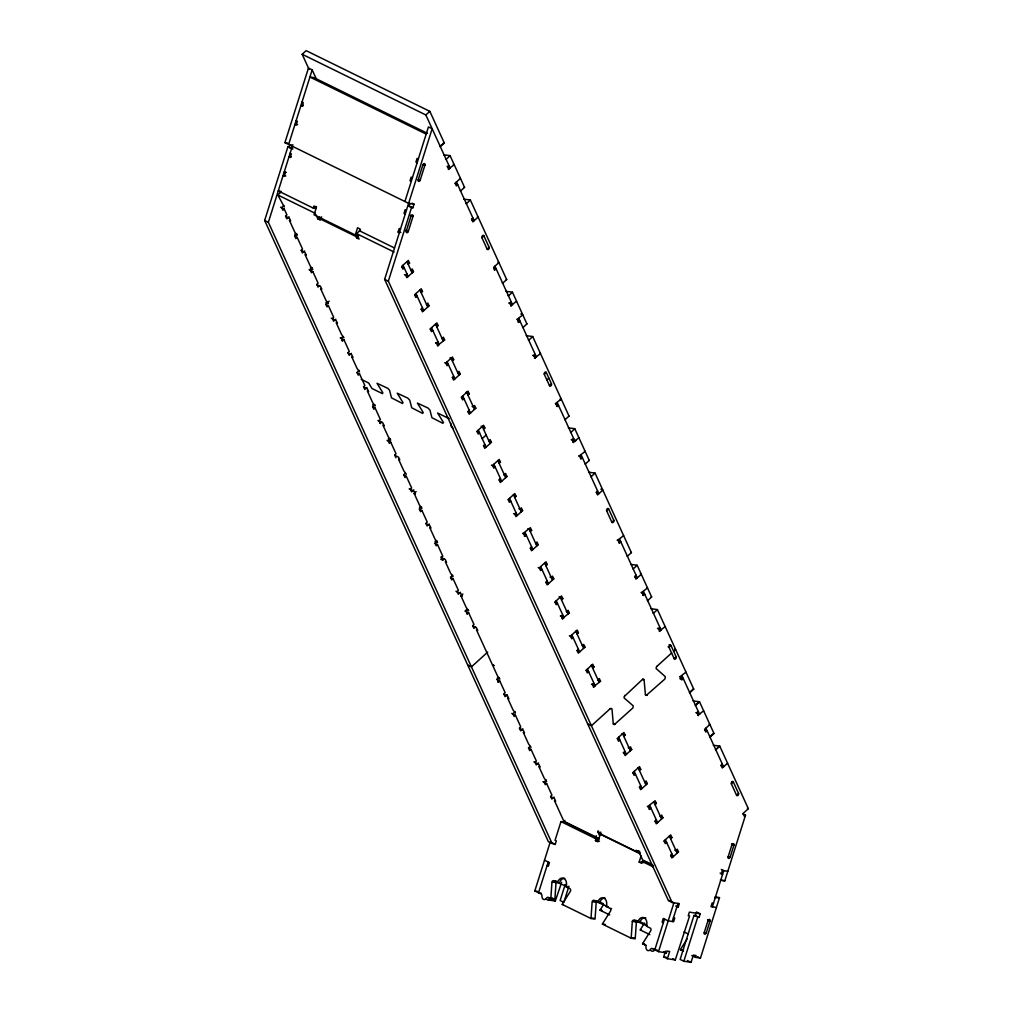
<?xml version="1.0" encoding="UTF-8"?>
<svg xmlns="http://www.w3.org/2000/svg" width="1013" height="1013" viewBox="0 0 1013 1013"><rect width="100%" height="100%" fill="white"/><g stroke="black" fill="none" stroke-linecap="round" stroke-linejoin="round"><path stroke-width="1.5" d="M610.016 708.872A1.925 1.342 -63.9 0 1 611.979 709.037L613.296 723.928L614.422 724.523L632.973 707.872L633.226 705.846L624.16 697.982L624.109 696.665L642.141 679.736L644.091 679.9L645.42 694.791L646.243 695.412L664.883 679.039L665.351 676.709L656.183 668.58A1.925 1.342 -63.9 0 1 656.981 666.275M556.53 881.69A1.925 1.342 -81.3 0 0 556.023 882.576L554.909 898.848A1.925 1.342 -81.3 0 1 554.795 899.392L550.743 898.772A1.925 1.342 -81.3 0 0 550.857 898.227L551.958 881.956A1.925 1.342 -81.3 0 1 553.769 880.753L556.808 881.221M597.239 901.051A1.925 1.342 -81.3 0 0 596.201 902.292L595.087 918.563A1.925 1.342 -81.3 0 1 594.973 919.108L590.921 918.487A1.925 1.342 -81.3 0 0 591.035 917.943L592.136 901.671A1.925 1.342 -81.3 0 1 593.947 900.468L596.315 900.836M647.294 925.958L634.125 920.184A1.925 1.342 -81.3 0 0 632.315 921.387L631.213 937.658A1.925 1.342 -81.3 0 1 631.099 938.203L635.164 938.823A1.925 1.342 -81.3 0 0 635.265 938.279L636.379 922.007A1.925 1.342 -81.3 0 1 636.671 921.387M412.899 207.792L407.834 205.753L412.899 207.792L414.038 204.17L408.632 203.334L284.932 142.63L308.459 68.048L312.169 69.872L316.702 79.786M555.035 844.095L548.464 841.828L264.659 220.454L287.857 146.872L292.301 148.607M312.169 69.872L288.642 144.454L291.351 144.872M289.199 147.088L289.971 144.669M552.174 843.652L268.369 222.278L292.833 144.656M280.956 191.343L278.246 190.925L313.296 208.121L313.865 206.31L316.575 206.728M313.865 206.31L316.335 207.526L314.055 214.769L355.284 234.991L357.576 227.76L360.046 228.976L359.476 230.787L394.526 247.982M404.921 201.511L428.436 126.929L432.146 128.74L384.636 279.335L668.441 900.709L672.151 902.532L679.318 903.634L678.178 907.255L676.836 907.04M399.35 232.661L398.109 232.053L399.261 228.444L400.49 229.039M409.189 205.968L409.948 203.55M418.154 179.883L422.902 164.802A1.444 1 -63.9 0 1 424.346 163.612A1.444 1 -63.9 0 1 424.928 165.119L420.18 180.2A1.444 1 -63.9 0 1 418.736 181.403A1.444 1 -63.9 0 1 418.154 179.883L420.18 180.2M672.151 902.532L388.346 281.158L411.544 207.576M406.238 231.179L410.987 216.098A1.444 1 -63.9 0 1 412.43 214.895A1.444 1 -63.9 0 1 413.013 216.415L408.264 231.496A1.444 1 -63.9 0 1 406.821 232.686A1.444 1 -63.9 0 1 406.238 231.179L408.264 231.496L405.782 230.28M549.147 897.645L548.134 897.493A1.925 1.342 -81.3 0 0 546.906 897.733L545.931 898.911A3.837 2.697 -81.3 0 1 541.968 896.961L541.892 895.264A1.925 1.342 -81.3 0 0 541.132 894.048L534.813 890.946L550.224 842.094L555.162 844.525L556.302 840.904L555.073 840.296L560.961 821.606L565.026 822.227L598.67 838.739M548.223 862.012L538.523 892.77L541.233 893.187M548.729 900.038L555.301 901.038L561.658 882.323M565.229 884.387L560.138 900.532L563.848 902.355L568.939 886.21M595.327 838.561L596.252 835.662M640.165 853.782L600.316 834.218L597.911 841.828L595.441 840.613L596.011 838.802L598.721 839.22M653.258 865.533L646.243 862.088L642.191 861.468L641.622 863.279L639.152 862.063L641.09 855.896M643.774 860.873L643.204 862.683L639.152 862.063M664.503 919.07L654.803 949.827L657.5 950.245M637.835 922.007A6.724 4.71 -81.3 0 1 644.167 917.803A6.724 4.71 -81.3 0 1 646.497 926.262L650.207 928.073A1.925 1.342 -81.3 0 1 650.878 930.491L642.799 943.344A1.925 1.342 -81.3 0 0 642.584 943.837L645.192 945.116A1.925 1.342 -81.3 0 1 645.977 946.889A3.837 2.697 -81.3 0 0 647.548 950.447A3.837 2.697 -81.3 0 0 650.637 949.181A1.925 1.342 -81.3 0 1 652.195 948.548L658.513 951.65L673.911 902.798L668.96 900.367M672.265 921.513L677.976 903.419M691.778 955.512L695.488 957.336L696.058 955.525L693.348 955.107L691.069 962.35L683.838 961.236L680.128 959.412L694.006 915.385L699.071 917.411L700.211 913.802L689.384 912.131L688.245 915.752L689.6 915.955L675.291 959.919L667.39 958.716L663.68 956.892L665.516 951.093M658.513 951.65L666.402 952.866L666.972 951.055L669.682 951.473L667.39 958.716M694.006 915.385L695.361 915.6L696.501 911.979L700.211 913.802M683.838 961.236L697.716 917.208M704.212 932.669L708.011 920.614A1.444 1 -63.9 0 1 709.455 919.411A1.444 1 -63.9 0 1 710.037 920.918L706.238 932.986A1.444 1 -63.9 0 1 704.795 934.189A1.444 1 -63.9 0 1 704.212 932.669L706.238 932.986M712.354 906.85L723.763 870.661L721.281 869.445M728.106 856.897L731.905 844.829A1.444 1 -63.9 0 1 733.349 843.639A1.444 1 -63.9 0 1 733.931 845.146L730.132 857.213A1.444 1 -63.9 0 1 728.689 858.416A1.444 1 -63.9 0 1 728.106 856.897L730.132 857.213M695.488 957.336L700.452 958.095L719.496 897.695A1.925 1.342 -81.3 0 0 719.116 897.607L714.773 897.683M720.395 880.031A1.925 1.342 -81.3 0 0 720.724 880.284L724.789 880.905L745.53 815.098L742.744 813.73M553.769 880.753L557.479 882.576A6.724 4.71 -81.3 0 1 563.798 878.36A6.724 4.71 -81.3 0 1 566.14 886.818L569.85 888.642A1.925 1.342 -81.3 0 1 570.509 891.06L562.443 903.913A1.925 1.342 -81.3 0 0 562.228 904.406L590.921 918.487M609.661 914.916L600.101 910.231A1.925 1.342 -81.3 0 1 600.316 909.737L603.545 904.596M631.099 938.203L602.406 924.122A1.925 1.342 -81.3 0 1 602.621 923.628L610.687 910.776A1.925 1.342 -81.3 0 0 610.029 908.357L606.318 906.534A6.724 4.71 -81.3 0 0 603.989 898.075A6.724 4.71 -81.3 0 0 597.657 902.292L593.947 900.468M644.534 923.02L640.495 929.453A1.925 1.342 -81.3 0 0 640.279 929.947L649.852 934.632M687.143 938.886L680.673 949.168A1.925 1.342 -81.3 0 0 680.457 949.662L683.066 950.941A1.925 1.342 -81.3 0 1 683.408 951.207M309.079 69.416L302.165 54.271L306.141 50.65L429.841 111.354L444.314 143.036L440.326 146.644A1.925 0.684 47.8 0 1 440.047 146.492M284.26 206.956L277.828 194.977L280.816 192.255M283.906 205.55L281.69 207.551L282.944 210.286L284.273 209.083L286.92 214.883L285.59 216.086L286.831 218.821L289.047 216.807M302.165 54.271L425.853 114.963L429.841 111.354M296.847 233.876L294.631 235.89L295.872 238.612L297.202 237.409L302.507 249.021L301.178 250.224L302.431 252.946L304.634 250.945M315.967 214.743L317.841 218.846L319.829 217.035M317.841 218.846L320.311 220.062L319.69 218.694L321.678 216.883M440.604 145.821L441.934 144.606M442.605 144.011L443.935 142.808A1.925 0.671 47.5 0 0 444.302 143.01M312.435 268.002L310.219 270.015L311.472 272.75L312.802 271.547L318.095 283.146L316.765 284.349L318.019 287.084L319.677 285.577M319.69 218.694L355.968 236.498L356.601 237.865L359.071 239.081L356.576 233.623L360.565 230.002M355.968 236.498L357.969 234.687M356.601 237.865L358.589 236.054M460.295 190.824A1.912 0.671 47.5 0 0 460.573 190.988L464.574 187.38L450.101 155.711L446.113 159.32A1.912 0.684 47.9 0 0 445.783 159.206M447.037 166.512L448.987 165.6M448.278 169.234L454.217 164.714L453.292 164.258M460.459 178.377L455.141 183.188L456.382 185.923L457.711 184.721L455.242 183.505M329.136 301.14L325.806 304.153L327.06 306.876L328.389 305.673L333.682 317.284L332.353 318.487L333.606 321.222L335.822 319.209M502.309 282.956A1.925 0.684 47.9 0 0 502.689 283.184L506.677 279.563L470.361 200.055L466.373 203.676A1.925 0.684 47.7 0 0 466.043 203.562M408.239 264.342L409.569 263.139L408.315 260.404L401.68 266.432L402.921 269.167L404.25 267.964L401.781 266.748M406.897 273.763L405.567 274.966L406.821 277.701L413.469 271.674L412.215 268.939L410.885 270.142M472.881 217.947L471.552 219.15L472.805 221.872L478.123 217.061L477.376 216.693M340.786 337.975L343.065 336.772M342.027 340.71L343.977 339.811L349.282 351.41L347.953 352.613L349.194 355.348L351.41 353.334M421.18 292.668L422.51 291.465L421.256 288.743L414.608 294.758L415.862 297.493L417.191 296.29L414.722 295.074M481.935 237.738L483.923 235.928L489.114 247.311A1.444 1 -63.9 0 1 488.595 249.236A1.444 1 -63.9 0 1 487.126 249.109L481.935 237.738A1.444 1 -63.8 0 1 482.454 235.814A1.444 1 -63.8 0 1 483.923 235.928L482.998 235.472M487.126 249.109L489.114 247.311M422.497 307.889L421.167 309.104L422.408 311.827L429.056 305.799L427.803 303.077L426.473 304.28M359.21 370.403L356.994 372.417L358.235 375.152L359.564 373.936L364.87 385.548L363.54 386.751L364.781 389.486L366.997 387.473M494.217 269.813L496.167 268.914L493.698 267.698M436.768 326.806L438.097 325.604L436.856 322.868L430.208 328.896L431.449 331.631L432.779 330.428L430.31 329.212M436.134 342.926L438.085 342.027M442.073 338.405L443.403 337.202L444.644 339.937L437.375 345.661M374.797 404.542L372.581 406.542L373.822 409.277L375.152 408.074L380.457 419.673L378.507 420.585M522.556 327.3A1.925 0.684 47.9 0 0 522.949 327.528L526.925 323.919L512.464 292.238L508.475 295.859A1.912 0.684 47.9 0 0 508.146 295.733M509.4 303.039L511.337 302.14M379.761 423.307L382.04 422.104M510.641 305.761L516.579 301.254M452.355 360.932L453.685 359.729L452.444 357.007L445.796 363.034L447.037 365.756L448.366 364.553L444.656 362.73M453.672 376.165L452.342 377.368L453.583 380.09L460.231 374.063L458.99 371.34L457.661 372.543M516.883 319.424L522.809 314.904L520.834 313.929M390.385 438.667L388.169 440.68L389.423 443.415L390.752 442.2L396.045 453.811L394.715 455.014L395.969 457.749M518.124 322.147L520.074 321.248L517.592 320.032M467.943 395.07L469.272 393.867L468.031 391.132L461.384 397.159L462.637 399.894L463.967 398.691L461.485 397.476M564.76 419.547A1.912 0.684 47.8 0 0 565.039 419.711L569.027 416.09L532.724 336.595L528.735 340.203A1.912 0.684 47.6 0 0 528.406 340.089M469.26 410.29L467.93 411.493L469.184 414.228L475.819 408.201L474.578 405.466L473.248 406.682M533.294 355.373L535.244 354.474M405.415 473.312L403.756 474.818L405.01 477.541L406.34 476.338L411.633 487.949L410.303 489.152L411.557 491.875L413.773 489.874M534.547 358.108L540.486 353.588L539.739 353.22M483.543 429.208L484.872 427.993L483.619 425.27L476.971 431.297L478.225 434.02L479.554 432.817L477.072 431.601M544.285 374.266L546.286 372.455L551.477 383.838A1.444 1 -63.9 0 1 550.945 385.763A1.444 1 -63.9 0 1 549.489 385.649L544.285 374.266A1.444 1 -63.9 0 1 544.817 372.341A1.444 1 -63.9 0 1 546.286 372.455M419.445 507.133L421.915 508.349L419.433 505.006L414.127 493.407L416.128 491.596M482.201 438.616L486.189 435.008M546.881 379.964L548.881 378.153M484.847 444.428L483.518 445.631L484.771 448.366L491.419 442.339L490.165 439.604L488.836 440.807M549.489 385.649L551.477 383.838M421.56 506.943L419.344 508.944L420.598 511.679L421.927 510.476L427.233 522.075L425.903 523.278L427.144 526.013L429.36 524M555.327 403.617L561.265 399.097L560.341 398.641M559.936 400.3L561.265 399.097M556.58 406.34L558.53 405.441L556.048 404.225M499.13 463.334L500.46 462.131L499.206 459.396L492.559 465.423L493.812 468.158L495.142 466.955L491.432 465.132M500.447 478.554L499.118 479.769L500.359 482.492L507.007 476.465L505.145 473.438M504.423 474.945L505.753 473.742M437.16 541.069L434.944 543.082L436.185 545.804L437.515 544.601L442.82 556.213L440.87 557.112M585.02 463.903A1.925 0.684 47.8 0 0 585.299 464.068L589.287 460.446L574.814 428.765L570.838 432.386A1.925 0.684 47.7 0 0 570.509 432.272M571.75 439.566L573.7 438.667M440.668 559.138L442.732 560.151L444.39 558.644M571.243 439.579L574.953 441.402L576.283 440.186M573.003 442.301L578.942 437.781M514.718 497.472L516.048 496.269L514.794 493.534L508.159 499.561L509.4 502.296L510.729 501.08L508.26 499.878M516.035 512.692L514.705 513.895L515.946 516.63L522.594 510.603L521.353 507.868L520.024 509.07M579.233 455.951L585.172 451.431L584.425 451.064M452.748 575.207L450.532 577.207L451.773 579.942L453.102 578.74L458.408 590.338L457.078 591.541L458.319 594.276L460.535 592.263M580.487 458.686L582.437 457.775L578.727 455.964M523.126 533.395L530.394 527.672L531.635 530.394L530.306 531.597M524.367 536.118L526.317 535.219L522.607 533.395M627.123 556.074A1.925 0.684 47.8 0 0 627.402 556.238L631.39 552.629L595.074 473.122L591.086 476.73A1.925 0.684 47.8 0 0 590.756 476.617M466.208 609.535L468.69 610.75L466.195 607.407L460.902 595.809L462.89 593.998M531.622 546.817L530.293 548.033L531.534 550.755L538.182 544.728L536.941 542.006L535.611 543.209M597.607 491.001L596.277 492.204L597.518 494.939L602.836 490.115L600.861 489.14M465.499 611.042L467.778 609.839M466.752 613.777L468.69 612.865L473.995 624.477L472.666 625.679L473.919 628.415L475.578 626.908M545.893 565.735L547.223 564.532L545.982 561.797L539.334 567.824L540.575 570.56L541.904 569.357L538.194 567.533M606.648 510.805L608.648 508.995L613.84 520.365A1.444 1 -63.9 0 1 613.308 522.303A1.444 1 -63.9 0 1 611.839 522.176L606.648 510.805A1.444 1 -63.9 0 1 607.18 508.868A1.444 1 -63.9 0 1 608.648 508.995L607.711 508.539M611.839 522.176L613.84 520.365M547.21 580.956L545.88 582.158L547.134 584.894L553.769 578.866L552.528 576.131L551.199 577.334M487.722 652.093L471.425 666.871L467.715 665.047M617.689 540.144L623.628 535.624M618.943 542.879L620.893 541.98L617.17 540.157M561.493 599.873L562.823 598.658L561.569 595.935L554.921 601.963L556.175 604.685L557.505 603.482L555.023 602.266M560.847 615.993L562.797 615.094M566.786 611.472L568.116 610.269L569.369 612.992L562.101 618.715M496.687 679.305L498.966 678.102M497.927 682.04L499.878 681.141L505.17 692.74L503.841 693.943L505.094 696.678L507.31 694.665M647.383 600.43A1.925 0.684 47.9 0 0 647.662 600.595L651.65 596.974L637.177 565.305L633.188 568.913A1.925 0.684 47.7 0 0 632.872 568.8M636.063 575.194L634.733 576.397L635.974 579.132L641.292 574.308L640.368 573.852M577.081 633.999L578.41 632.796L577.157 630.061L570.509 636.088L571.763 638.823L573.092 637.62L569.382 635.797M578.385 649.219L577.055 650.422L578.309 653.157L584.957 647.13L583.703 644.395L582.374 645.61M641.596 592.478L647.535 587.958L646.788 587.603M515.111 711.734L512.895 713.747L514.135 716.47L515.465 715.267L520.771 726.878L519.441 728.081L520.682 730.804L522.898 728.803M642.85 595.213L644.787 594.314L641.077 592.491M592.668 668.137L593.998 666.921L592.744 664.199L586.109 670.226L587.35 672.949L588.68 671.746L586.21 670.53M689.384 692.537A1.925 0.684 47.8 0 0 689.764 692.765L693.753 689.157L657.437 609.649L653.448 613.27A1.912 0.684 47.9 0 0 653.119 613.144M592.035 684.256L593.985 683.357M597.974 679.736L599.303 678.533L600.544 681.268L593.276 686.991M658.019 628.44L659.97 627.528M530.141 746.366L528.482 747.873L529.723 750.608L531.053 749.405L536.358 761.004L535.029 762.207L536.27 764.942L538.485 762.928M659.26 631.162L665.199 626.642M670.999 645.522A1.444 1 -63.9 0 0 669.542 645.408A1.444 1 -63.9 0 0 669.011 647.332L674.202 658.703A1.444 1 -63.9 0 0 675.671 658.83A1.444 1 -63.9 0 0 676.203 656.905L670.999 645.522L669.011 647.332L668.086 646.876M610.029 708.859L591.415 725.751L587.705 723.928M656.968 666.288L671.606 653.018M673.594 651.207L675.595 649.409L674.975 649.105M674.202 658.703L676.203 656.905M546.286 779.997L544.07 782.011L545.311 784.733L546.64 783.53L551.946 795.142L550.616 796.345L551.87 799.08L554.073 797.066M680.052 676.671L685.991 672.163M679.862 678.697L681.914 679.71L683.243 678.507L679.533 676.684M623.843 736.4L625.173 735.197L623.932 732.462L617.284 738.49L618.525 741.225L619.855 740.009L617.386 738.806M690.043 691.942L693.373 688.929A1.925 0.684 47.8 0 0 693.753 689.157M623.21 752.52L625.16 751.621M623.831 752.824L625.084 755.559L631.719 749.531L630.479 746.796L629.149 747.999L628.225 747.543M550.717 796.649L554.428 798.472L555.681 801.207L554.44 800.599L563.899 821.302L564.899 820.403M696.551 704.124L695.222 705.327A1.925 0.684 47.7 0 1 695.551 705.453L699.54 701.832L714.013 733.501L710.024 737.122A1.925 0.684 47.8 0 1 709.644 736.894M697.223 703.516L698.552 702.313M696.475 712.633L698.426 711.734M697.716 715.355L703.655 710.847M639.444 770.526L640.76 769.323L639.52 766.6L632.872 772.628L634.125 775.35L635.455 774.147L632.973 772.932M640.748 785.746L639.418 786.962L640.672 789.684L647.32 783.657L646.066 780.934L644.737 782.137M599.531 835.586L597.683 831.521L598.341 830.926M597.683 831.521L600.152 832.737L600.81 832.142M600.152 832.737L600.772 834.104L601.443 833.509M710.303 736.286L712.962 733.881M647.839 806.449L655.107 800.726L656.361 803.461L655.031 804.664M649.092 809.184L651.042 808.285L647.332 806.462M716.811 748.48L715.482 749.683A1.925 0.684 47.8 0 1 715.811 749.797L719.8 746.176L748.341 808.691L743.035 813.515L744.276 816.237L745.53 815.098M717.47 747.873L718.799 746.67M656.335 819.884L655.006 821.087L656.259 823.822L662.907 817.795L661.654 815.06L660.324 816.263M722.32 764.068L721.003 765.271L722.244 768.006L727.562 763.182M600.772 834.104L637.063 851.908L638.393 850.705M637.063 851.908L636.43 850.553L638.912 851.756L639.57 851.161M670.619 838.802L671.948 837.586L670.695 834.864L664.059 840.891L665.3 843.614L666.63 842.411L664.161 841.195M731.373 783.859L733.361 782.049L738.553 793.432A1.444 1 -63.9 0 1 738.034 795.357A1.444 1 -63.9 0 1 736.565 795.243L731.373 783.859A1.444 1 -63.9 0 1 731.893 781.935A1.444 1 -63.9 0 1 733.361 782.049L732.12 781.441M675.912 850.401L677.241 849.198L678.495 851.92L671.847 857.948L670.606 855.225L671.936 854.022M736.565 795.243L738.553 793.432M624.869 695.412L624.628 695.652M645.42 694.791L646.243 695.412M613.296 723.928L614.119 724.536M647.37 694.956L647.117 695.146M615.246 724.08L614.992 724.282M443.631 154.812L449.772 155.584A1.925 0.684 47.7 0 1 450.101 155.711M463.878 199.156L470.032 199.941A1.925 0.671 47.4 0 1 470.374 200.08M505.981 291.339L512.135 292.124A1.925 0.684 47.9 0 1 512.464 292.225M526.241 335.696L532.395 336.468A1.925 0.684 47.8 0 1 532.724 336.595M568.344 427.879L574.498 428.651A1.925 0.684 47.7 0 1 574.827 428.778M588.604 472.223L594.745 473.008A1.912 0.684 47.9 0 1 595.074 473.122M630.706 564.406L636.848 565.178A1.912 0.684 47.9 0 1 637.177 565.292M650.966 608.75L657.108 609.535A1.925 0.684 47.9 0 1 657.437 609.649M693.069 700.933L699.211 701.718A1.925 0.684 47.7 0 1 699.54 701.832M713.317 745.289L719.471 746.062A1.925 0.684 47.8 0 1 719.8 746.176M297.695 124.726L294.998 124.308L296.227 124.916L297.379 121.307L296.138 120.699M284.932 142.63L287.641 143.048M422.902 164.802L424.928 165.119L423.7 164.511M292.922 148.911L287.857 146.872M286.248 172.299L284.222 171.982L285.451 172.59L284.311 176.211L283.083 175.604L285.78 176.021M410.987 216.098L413.013 216.415L410.544 215.199M313.296 208.121L316.005 208.539M398.109 232.053L400.819 232.471M355.284 234.991L357.994 235.409M731.905 844.829L733.931 845.146L731.462 843.93M594.783 836.839L595.796 837.004A1.925 1.342 -81.3 0 1 596.125 837.245L597.987 839.473M595.441 840.613L599.493 841.233M727.815 871.281L722.408 870.446L721.269 874.067L722.624 874.282L720.142 873.067M721.408 880.183L724.46 880.652A1.925 1.342 -81.3 0 0 724.789 880.905M719.496 897.695L715.051 896.974A1.925 1.342 -81.3 0 1 715.431 897.075M713.494 903.229L712.139 903.026L710.999 906.635L716.406 907.471M557.479 882.576L566.925 886.527M552.465 882.032L556.023 882.576M566.14 886.818L568.166 887.135M534.813 890.946L537.447 891.351M597.657 902.292L608.344 906.85L606.318 906.534M592.643 901.747L596.201 902.292M708.011 920.614L710.037 920.918L707.568 919.703M550.857 898.227L553.896 898.696M673.404 917.892L674.759 918.107L673.62 921.729L668.213 920.893L663.262 918.462L662.122 922.083L663.35 922.691M610.535 908.433L611.548 908.598M600.316 909.737L601.329 909.889M562.228 904.406L563.241 904.558M600.101 910.231L602.127 910.535M634.632 920.26L637 920.627M632.315 921.387L635.873 921.931M591.035 917.943L594.074 918.411M602.621 923.628L603.634 923.78M602.406 924.122L603.419 924.274M604.432 924.426L605.445 924.59M640.279 929.947L641.292 930.099M632.226 937.81L635.265 938.279M642.799 943.344L643.812 943.496M642.584 943.837L644.61 944.154M680.457 949.662L683.509 950.131M645.192 945.116L646.205 945.268M653.208 948.712L655.234 949.016M693.006 955.702L694.247 955.892M663.68 956.892L666.313 957.298M427.397 133.323L313.967 77.659L309.902 77.026L426.182 134.096M447.759 167.12L450.228 168.335L425.853 114.963M302.026 101.996L303.267 102.604L302.127 106.226L300.886 105.618L302.925 105.934A1.444 1 -63.9 0 1 303.318 105.213M418.306 159.054L417.065 158.446L415.925 162.067L417.166 162.675M412.405 177.756L411.177 177.148L410.037 180.77L411.265 181.378M471.665 219.454L474.135 220.669L456.47 181.985M411.974 203.157L414.038 204.17M290.111 153.292L291.351 153.9L290.212 157.522L288.971 156.914L290.997 157.218A1.444 1 -63.9 0 1 291.238 156.736M406.39 210.349L405.149 209.742L404.01 213.363L405.251 213.971M497.978 262.114L498.903 262.57L493.597 267.381L494.838 270.116M508.881 303.039L512.591 304.862L494.926 266.178M277.828 194.977L315.347 213.388M356.576 233.623L394.095 252.034M407.099 261.924L409.569 263.139M410.987 270.458L413.469 271.674M280.55 207.26L284.273 209.083M285.691 216.402L289.401 218.226L290.642 220.948L289.414 220.34L294.707 231.952L297.202 235.282L294.72 234.066M404.44 274.675L408.15 276.498L403.009 265.229M420.028 290.25L422.51 291.465M264.659 220.454L268.369 222.278M384.636 279.335L388.346 281.158M294.732 236.194L297.202 237.409M532.787 355.386L536.497 357.196L518.821 318.513M426.587 304.584L429.056 305.799M301.279 250.528L304.989 252.351L306.243 255.086L305.002 254.478L310.307 266.077L312.789 269.42L310.307 268.204M421.269 309.408L423.738 310.624L415.938 293.555M435.628 324.388L438.097 325.604M309.092 269.724L312.802 271.547M441.959 338.621L444.644 339.937M316.866 284.666L320.577 286.489L321.83 289.212L320.589 288.604L325.895 300.215L328.377 303.545L325.907 302.343M435.615 342.938L439.325 344.762L431.538 327.693M449.975 357.906L453.685 359.729M325.907 304.457L328.389 305.673M457.762 372.86L460.231 374.063M331.226 318.196L336.177 320.615L337.418 323.35L336.177 322.742L341.482 334.341L343.964 337.684M452.444 377.672L454.913 378.887L447.126 361.818M466.183 392.348L469.272 393.867M340.267 337.987L343.977 339.811M472.109 406.378L475.819 408.201M348.054 352.929L351.764 354.753L353.005 357.475L351.777 356.88L357.07 368.479L359.552 371.822M468.031 411.81L470.513 413.025L462.713 395.956M481.162 426.182L484.872 427.993M357.095 372.721L359.564 373.936M596.378 492.521L598.848 493.736L581.183 455.052M488.937 441.124L491.419 442.339M361.236 379.267L368.707 383.053L371.948 388.486L382.509 393.664L382.813 392.715L377.001 383.256L387.941 388.41L389.549 390.284L391.499 397.856L402.452 403.478L403.022 402.63L397.197 393.171L407.846 398.147L409.746 400.198L411.709 407.77L422.649 413.393L423.219 412.544L417.407 403.085L428.056 408.062L429.955 410.113L431.905 417.685L442.858 423.307L443.428 422.459L437.603 413L449.202 418.686M363.642 387.067L367.352 388.878L368.593 391.613L367.364 391.005L372.657 402.617L375.152 405.947L372.67 404.731M483.619 445.948L486.101 447.151L478.301 430.094M497.978 460.915L500.46 462.131M372.683 406.859L375.152 408.074M503.917 474.945L507.007 476.465M377.988 420.585L382.939 423.016L384.193 425.751L382.952 425.143L388.258 436.742L390.739 440.085L388.258 438.87M499.219 480.073L501.688 481.289L493.888 464.22M513.578 495.053L516.048 496.269M387.029 440.389L390.752 442.2M518.884 508.779L522.594 510.603M394.817 455.331L398.527 457.154L399.78 459.877L398.54 459.269L403.845 470.88L406.327 474.211M513.566 513.604L517.276 515.427L509.488 498.358M634.834 576.714L637.304 577.929L619.639 539.245M527.925 528.571L531.635 530.394M403.858 475.122L406.34 476.338M535.712 543.512L538.182 544.728M409.176 488.848L414.127 491.28L415.368 494.015L414.127 493.407M530.394 548.337L532.863 549.553L525.076 532.483M544.753 563.317L547.223 564.532M419.458 509.26L421.927 510.476M657.5 628.44L661.21 630.263L643.546 591.579M550.059 577.043L553.769 578.866M426.004 523.594L429.715 525.418L430.956 528.14L429.727 527.532L435.02 539.144L437.502 542.474L435.033 541.271M545.982 582.475L548.464 583.691L540.663 566.622M669.15 644.61L670.074 645.066M559.1 596.847L562.823 598.658M435.046 543.386L437.515 544.601M566.267 611.485L569.369 612.992M441.592 557.72L445.302 559.543L446.543 562.278L445.315 561.671L450.608 573.269L453.09 576.612M560.341 615.993L564.051 617.816L556.251 600.747M575.928 631.58L578.41 632.796M450.633 577.524L453.102 578.74M582.475 645.914L584.957 647.13M643.078 679.128L643.774 679.482M642.508 679.077L643.268 679.292M455.939 591.25L460.89 593.681L462.143 596.416L460.902 595.809M577.169 650.739L579.639 651.954L571.839 634.885M695.956 712.633L699.666 714.456L682.002 675.772M590.908 665.414L593.998 666.921M709.151 724.13L709.898 724.498L704.579 729.322L705.82 732.044L707.15 730.842L704.681 729.626M464.98 611.054L468.69 612.865M597.86 679.951L600.544 681.268M472.767 625.996L476.477 627.807L477.731 630.542L476.49 629.934L497.383 675.671L499.865 679.014L497.396 677.798M591.516 684.269L595.226 686.08L587.439 669.023M721.104 765.575L723.573 766.79L705.909 728.106M622.083 733.678L625.173 735.197M497.396 679.926L499.878 681.141M628.63 748.012L631.719 749.531M747.417 808.235L748.341 808.691M503.955 694.26L507.665 696.083L508.906 698.805L507.665 698.198L512.971 709.809L515.452 713.139M623.932 753.14L626.414 754.356L618.614 737.287M638.291 768.107L640.76 769.323M511.755 713.443L515.465 715.267M644.838 782.441L647.32 783.657M519.542 728.385L523.252 730.208L524.493 732.943L523.265 732.336L528.558 743.935L531.04 747.277M639.52 787.266L642.001 788.481L634.201 771.412M653.676 802.144L656.361 803.461M528.583 748.189L531.053 749.405M660.425 816.579L662.907 817.795M533.889 761.915L538.84 764.346L540.094 767.069L538.853 766.461L544.146 778.073L546.64 781.416M655.12 821.404L657.589 822.619L649.789 805.55M669.466 836.371L671.948 837.586M542.93 781.707L546.64 783.53M674.785 850.11L678.495 851.92M670.707 855.529L673.176 856.745L665.376 839.676M635.987 850.35L640.102 852.376M563.899 821.302L598.645 838.359M652.385 864.722L642.647 859.948L638.912 851.756M560.961 821.606L596.011 838.802M642.191 861.468L653.41 866.963M675.709 906.04L678.178 907.255M695.361 915.6L699.071 917.411M544.513 860.189L549.464 862.62L548.324 866.242L547.083 865.634M684.066 931.935L688.08 933.897M599.341 901.747L603.368 903.723M639.52 921.463L646.231 924.755M697.666 956.741L698.59 957.196M699.514 957.64L700.452 958.095M687.358 960.527L691.069 962.35M663.933 951.65L666.402 952.866M548.134 897.493L550.743 898.772M552.832 899.835L555.301 901.038M672.809 958.703L675.291 959.919M453.064 428.309L451.165 426.258L450.658 423.143M557.277 402.718L574.953 441.402M447.657 166.816L448.898 169.538M510.008 303.343L511.261 306.065M517.491 319.728L518.745 322.451M533.914 355.677L535.168 358.412M555.947 403.921L557.201 406.644M572.37 439.87L573.624 442.605M579.854 456.255L581.107 458.99M618.31 540.448L619.563 543.183M642.217 592.782L643.458 595.517M658.64 628.744L659.881 631.466M680.673 676.975L681.914 679.71M697.096 712.937L698.337 715.659M406.985 261.607L412.139 272.877M419.926 289.946L427.727 307.002M435.527 324.071L443.314 341.14M451.114 358.209L458.902 375.279M466.702 392.335L474.502 409.404M482.289 426.473L490.089 443.542M497.877 460.611L505.677 477.667M513.464 494.737L521.264 511.806M529.065 528.875L536.852 545.944M544.652 563L552.44 580.069M560.24 597.138L568.04 614.207M575.827 631.264L583.627 648.333M591.415 665.402L599.215 682.471M622.602 733.665L630.39 750.734M638.19 767.803L645.99 784.872M653.778 801.929L661.578 818.998M669.365 836.067L677.165 853.136M436.755 343.23L437.996 345.965M523.746 533.699L524.987 536.421M561.468 616.297L562.721 619.019M592.656 684.56L593.897 687.295M648.459 806.753L649.713 809.488M341.406 338.279L342.647 341.014M379.128 420.889L380.369 423.611M441.491 557.416L442.732 560.151M466.119 611.346L467.373 614.081M497.294 679.609L498.548 682.344M559.505 882.88A6.724 4.71 -81.3 0 1 564.71 878.347M552.186 898.113A1.925 1.342 -81.3 0 0 550.971 898.354L549.996 899.531A3.837 2.697 -81.3 0 1 546.336 898.645M599.683 902.596A6.724 4.71 -81.3 0 1 605.128 898.1M639.861 922.324A6.724 4.71 -81.3 0 1 645.825 917.955M650.928 950.561A3.837 2.697 -81.3 0 0 654.702 949.814A1.925 1.342 -81.3 0 1 655.031 949.422M464.574 187.392A1.925 0.696 48.1 0 1 464.195 187.164M526.925 323.907A1.925 0.671 47.7 0 1 526.545 323.679M506.677 279.575A1.912 0.684 48 0 1 506.297 279.335M651.65 596.974A1.925 0.684 47.8 0 1 651.27 596.746M631.39 552.629A1.925 0.684 47.8 0 1 631.01 552.402M714.013 733.513A1.925 0.684 47.8 0 1 713.633 733.273M589.287 460.446A1.925 0.684 47.9 0 1 588.908 460.219M569.027 416.09A1.925 0.684 47.8 0 1 568.648 415.862M493.306 665.047L493.863 665.592L493.306 665.047"/></g></svg>
